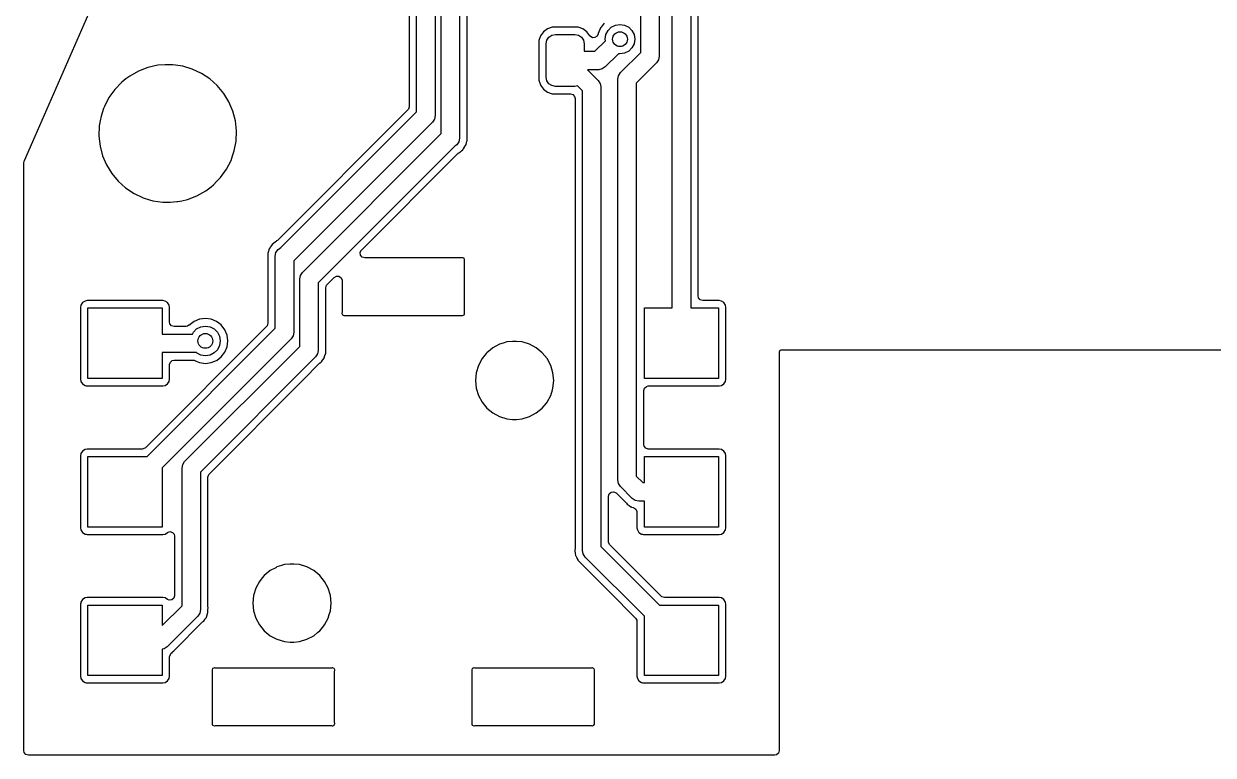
# Model space of a CAD drawing. Extents: x -3.95 to 1.03, y -1.83 to 1.03.
# Drawn here: x -3.953 to -2.69, y -1.629 to -0.854 of the extents above; entities that cross this region are included whole.
import ezdxf

# ---------------------------------------------------------------- set-up
doc = ezdxf.new("R2010")
doc.units = 0
doc.header["$MEASUREMENT"] = 0
doc.layers.add('BLACK', color=7, linetype='CONTINUOUS')

msp = doc.modelspace()

# ---------------------------------------------------------------- linework, layer by layer
at = {"layer": 'BLACK', "linetype": 'CONTINUOUS'}
for p, q in [((-3.9406, -0.9727), (-3.7516, -0.5406)), ((-3.5437, -0.6563), (-3.5437, -0.9416)), ((-3.5358, -0.9469), (-3.5358, -0.6533)), ((-3.5161, -0.6574), (-3.5161, -0.951)), ((-3.5098, -0.9702), (-3.5098, -0.6641)), ((-3.4902, -0.6682), (-3.4902, -0.975)), ((-3.4823, -0.9124), (-3.4823, -0.6734)), ((-3.2646, -1.1551), (-3.2646, -0.8043)), ((-3.2449, -0.8002), (-3.2449, -1.1551)), ((-3.237, -0.9727), (-3.237, -0.8014)), ((-3.298, -0.884), (-3.298, -0.816)), ((-3.2783, -0.8119), (-3.2783, -0.8881)), ((-3.3918, -0.8572), (-3.3969, -0.8589)), ((-3.3907, -0.8571), (-3.3918, -0.8572)), ((-3.3906, -0.8571), (-3.3907, -0.8571)), ((-3.3907, -0.8571), (-3.3907, -0.8571)), ((-3.3657, -0.8571), (-3.3906, -0.8571)), ((-3.3656, -0.8571), (-3.3657, -0.8571)), ((-3.3645, -0.8572), (-3.3656, -0.8571)), ((-3.3656, -0.8571), (-3.3656, -0.8571)), ((-3.3594, -0.8589), (-3.3645, -0.8572)), ((-3.3407, -0.8581), (-3.343, -0.8638)), ((-3.34, -0.8572), (-3.3407, -0.8581)), ((-3.3369, -0.8531), (-3.34, -0.8572)), ((-3.3327, -0.8607), (-3.3293, -0.8573)), ((-3.3293, -0.8573), (-3.3249, -0.855)), ((-3.3249, -0.855), (-3.32, -0.8543)), ((-3.32, -0.8543), (-3.3151, -0.855)), ((-3.3151, -0.855), (-3.3107, -0.8573)), ((-3.3107, -0.8573), (-3.3073, -0.8607)), ((-3.4043, -0.8664), (-3.4061, -0.8715)), ((-3.4012, -0.8621), (-3.4043, -0.8664)), ((-3.4043, -0.8664), (-3.4043, -0.8664)), ((-3.3969, -0.8589), (-3.4012, -0.8621)), ((-3.3976, -0.871), (-3.3954, -0.8678)), ((-3.3954, -0.8678), (-3.3923, -0.8657)), ((-3.3923, -0.8657), (-3.3885, -0.865)), ((-3.3885, -0.865), (-3.3678, -0.865)), ((-3.3678, -0.865), (-3.3641, -0.8657)), ((-3.3641, -0.8657), (-3.3609, -0.8678)), ((-3.3609, -0.8678), (-3.3587, -0.871)), ((-3.3551, -0.8621), (-3.3594, -0.8589)), ((-3.3519, -0.8666), (-3.3551, -0.8621)), ((-3.3516, -0.8669), (-3.3519, -0.8666)), ((-3.3493, -0.8684), (-3.3516, -0.8669)), ((-3.3465, -0.8683), (-3.3493, -0.8684)), ((-3.3442, -0.8668), (-3.3465, -0.8683)), ((-3.3431, -0.8643), (-3.3442, -0.8668)), ((-3.343, -0.8638), (-3.3431, -0.8643)), ((-3.3357, -0.87), (-3.335, -0.8651)), ((-3.3355, -0.8716), (-3.3357, -0.87)), ((-3.335, -0.8651), (-3.3327, -0.8607)), ((-3.3073, -0.8607), (-3.305, -0.8651)), ((-3.305, -0.8651), (-3.3043, -0.87)), ((-3.3043, -0.87), (-3.305, -0.8749)), ((-3.4061, -0.8715), (-3.4062, -0.8727)), ((-3.4062, -0.8727), (-3.4062, -0.9124)), ((-3.3983, -0.8748), (-3.3976, -0.871)), ((-3.3983, -0.9102), (-3.3983, -0.8748)), ((-3.3587, -0.871), (-3.358, -0.8748)), ((-3.358, -0.8748), (-3.358, -0.8827)), ((-3.358, -0.8827), (-3.3466, -0.8827)), ((-3.3466, -0.8827), (-3.3355, -0.8716)), ((-3.3107, -0.8827), (-3.3151, -0.885)), ((-3.3073, -0.8793), (-3.3107, -0.8827)), ((-3.305, -0.8749), (-3.3073, -0.8793)), ((-3.3216, -0.8855), (-3.3356, -0.8995)), ((-3.32, -0.8857), (-3.3216, -0.8855)), ((-3.3151, -0.885), (-3.32, -0.8857)), ((-3.3195, -0.9055), (-3.298, -0.884)), ((-3.2811, -0.8951), (-3.3027, -0.9166)), ((-3.279, -0.8919), (-3.2811, -0.8951)), ((-3.2811, -0.8951), (-3.2811, -0.8951)), ((-3.2783, -0.8881), (-3.279, -0.8919)), ((-3.831, -0.9039), (-3.8403, -0.9091)), ((-3.8211, -0.9), (-3.831, -0.9039)), ((-3.8106, -0.8977), (-3.8211, -0.9)), ((-3.8211, -0.9), (-3.8211, -0.9)), ((-3.8211, -0.9), (-3.8211, -0.9)), ((-3.8028, -0.8972), (-3.8106, -0.8977)), ((-3.8027, -0.8971), (-3.8028, -0.8972)), ((-3.8028, -0.8972), (-3.8028, -0.8972)), ((-3.7947, -0.8971), (-3.8027, -0.8971)), ((-3.7863, -0.8984), (-3.7947, -0.8971)), ((-3.7841, -0.8987), (-3.7863, -0.8984)), ((-3.7739, -0.9018), (-3.7841, -0.8987)), ((-3.7643, -0.9063), (-3.7739, -0.9018)), ((-3.7553, -0.9122), (-3.7643, -0.9063)), ((-3.3425, -0.9024), (-3.3544, -0.9024)), ((-3.3544, -0.9024), (-3.343, -0.9137)), ((-3.3388, -0.9016), (-3.3425, -0.9024)), ((-3.3356, -0.8995), (-3.3388, -0.9016)), ((-3.3223, -0.9125), (-3.3216, -0.9087)), ((-3.3216, -0.9087), (-3.3195, -0.9055)), ((-3.3195, -0.9055), (-3.3195, -0.9055)), ((-3.8487, -0.9156), (-3.8561, -0.9233)), ((-3.8443, -0.9122), (-3.8487, -0.9156)), ((-3.8487, -0.9156), (-3.8487, -0.9156)), ((-3.8487, -0.9156), (-3.8487, -0.9156)), ((-3.8403, -0.9091), (-3.8443, -0.9122)), ((-3.7474, -0.9193), (-3.7553, -0.9122)), ((-3.7406, -0.9275), (-3.7474, -0.9193)), ((-3.4823, -0.9742), (-3.4823, -0.9124)), ((-3.4062, -0.9124), (-3.4061, -0.9136)), ((-3.4061, -0.9136), (-3.4044, -0.9184)), ((-3.4044, -0.9184), (-3.4043, -0.9186)), ((-3.4043, -0.9186), (-3.4012, -0.9229)), ((-3.3976, -0.914), (-3.3983, -0.9102)), ((-3.3954, -0.9172), (-3.3976, -0.914)), ((-3.3923, -0.9193), (-3.3954, -0.9172)), ((-3.3885, -0.9201), (-3.3923, -0.9193)), ((-3.3678, -0.9201), (-3.3885, -0.9201)), ((-3.3651, -0.9195), (-3.3678, -0.9201)), ((-3.3598, -0.9247), (-3.3651, -0.9195)), ((-3.343, -0.9137), (-3.343, -0.9137)), ((-3.343, -0.9137), (-3.3412, -0.9165)), ((-3.3412, -0.9165), (-3.3409, -0.9169)), ((-3.3409, -0.9169), (-3.3402, -0.9207)), ((-3.3402, -0.9207), (-3.3402, -0.9207)), ((-3.3402, -0.9207), (-3.3402, -1.4081)), ((-3.3223, -1.3375), (-3.3223, -0.9125)), ((-3.3027, -0.9166), (-3.3027, -1.3334)), ((-3.8624, -0.9319), (-3.8672, -0.9414)), ((-3.8561, -0.9233), (-3.8624, -0.9319)), ((-3.735, -0.9366), (-3.7406, -0.9275)), ((-3.4012, -0.9229), (-3.3969, -0.9261)), ((-3.3969, -0.9261), (-3.3969, -0.9261)), ((-3.3969, -0.9261), (-3.3969, -0.9261)), ((-3.3969, -0.9261), (-3.3918, -0.9279)), ((-3.3918, -0.9279), (-3.3906, -0.928)), ((-3.3906, -0.928), (-3.3726, -0.928)), ((-3.3726, -0.928), (-3.37, -0.9287)), ((-3.37, -0.9287), (-3.3682, -0.9308)), ((-3.3682, -0.9308), (-3.3677, -0.9329)), ((-3.3677, -0.9329), (-3.3677, -1.4109)), ((-3.3598, -1.4122), (-3.3598, -0.9247)), ((-3.868, -0.9436), (-3.8707, -0.9515)), ((-3.8672, -0.9414), (-3.868, -0.9436)), ((-3.7309, -0.9464), (-3.735, -0.9366)), ((-3.7282, -0.9567), (-3.7309, -0.9464)), ((-3.5452, -0.9451), (-3.6836, -1.0835)), ((-3.5445, -0.9443), (-3.5452, -0.9451)), ((-3.5437, -0.9416), (-3.5445, -0.9443)), ((-3.8716, -0.9567), (-3.8726, -0.962)), ((-3.8707, -0.9515), (-3.8716, -0.9567)), ((-3.727, -0.9673), (-3.7282, -0.9567)), ((-3.68, -1.0911), (-3.5358, -0.9469)), ((-3.519, -0.9579), (-3.6661, -1.1051)), ((-3.5169, -0.9548), (-3.519, -0.9579)), ((-3.519, -0.9579), (-3.519, -0.9579)), ((-3.5161, -0.951), (-3.5169, -0.9548)), ((-3.8726, -0.962), (-3.873, -0.9727)), ((-3.7274, -0.978), (-3.727, -0.9673)), ((-3.657, -1.1173), (-3.5098, -0.9702)), ((-3.9519, -0.9986), (-3.9406, -0.9727)), ((-3.873, -0.9727), (-3.8718, -0.9833)), ((-3.8718, -0.9833), (-3.8691, -0.9936)), ((-3.7293, -0.9885), (-3.7274, -0.978)), ((-3.4953, -0.9835), (-3.6402, -1.1283)), ((-3.493, -0.982), (-3.4953, -0.9835)), ((-3.4909, -0.9788), (-3.493, -0.982)), ((-3.4902, -0.975), (-3.4909, -0.9788)), ((-3.486, -0.9862), (-3.4851, -0.9846)), ((-3.4851, -0.9846), (-3.4849, -0.9843)), ((-3.4849, -0.9843), (-3.4838, -0.9828)), ((-3.4838, -0.9827), (-3.4834, -0.9817)), ((-3.4838, -0.9828), (-3.4838, -0.9827)), ((-3.4834, -0.9817), (-3.4833, -0.9816)), ((-3.4833, -0.9816), (-3.4829, -0.9798)), ((-3.4829, -0.9798), (-3.4828, -0.9794)), ((-3.4828, -0.9794), (-3.4823, -0.9777)), ((-3.4823, -0.9745), (-3.4823, -0.9742)), ((-3.4821, -0.9763), (-3.4823, -0.9745)), ((-3.4823, -0.9775), (-3.4821, -0.9765)), ((-3.4823, -0.9777), (-3.4823, -0.9775)), ((-3.4821, -0.9765), (-3.4821, -0.9763)), ((-3.237, -1.1423), (-3.237, -0.9727)), ((-3.8691, -0.9936), (-3.865, -1.0034)), ((-3.7328, -0.9986), (-3.7311, -0.9936)), ((-3.7311, -0.9936), (-3.7293, -0.9885)), ((-3.5943, -1.0936), (-3.492, -0.9914)), ((-3.492, -0.9914), (-3.4916, -0.9911)), ((-3.4916, -0.991), (-3.4909, -0.9905)), ((-3.4916, -0.9911), (-3.4916, -0.991)), ((-3.4909, -0.9905), (-3.49, -0.9899)), ((-3.49, -0.9899), (-3.4899, -0.9898)), ((-3.4899, -0.9898), (-3.4897, -0.9897)), ((-3.4897, -0.9897), (-3.4886, -0.9886)), ((-3.4886, -0.9886), (-3.4883, -0.9883)), ((-3.4883, -0.9883), (-3.4869, -0.9872)), ((-3.4869, -0.9872), (-3.4868, -0.9871)), ((-3.4868, -0.9871), (-3.4861, -0.9863)), ((-3.4861, -0.9863), (-3.486, -0.9862)), ((-3.9527, -1.0014), (-3.9523, -0.9995)), ((-3.9527, -1.2307), (-3.9527, -1.0014)), ((-3.9523, -0.9995), (-3.9519, -0.9986)), ((-3.865, -1.0034), (-3.8594, -1.0125)), ((-3.7439, -1.0167), (-3.7376, -1.008)), ((-3.7376, -1.008), (-3.7328, -0.9986)), ((-3.8594, -1.0125), (-3.8526, -1.0207)), ((-3.8526, -1.0207), (-3.8447, -1.0278)), ((-3.7513, -1.0244), (-3.7477, -1.0207)), ((-3.7477, -1.0207), (-3.7439, -1.0167)), ((-3.8447, -1.0278), (-3.8357, -1.0337)), ((-3.8357, -1.0337), (-3.8267, -1.0379)), ((-3.769, -1.0361), (-3.7597, -1.0309)), ((-3.7597, -1.0309), (-3.7539, -1.0265)), ((-3.7539, -1.0265), (-3.7513, -1.0244)), ((-3.8267, -1.0379), (-3.8261, -1.0382)), ((-3.8261, -1.0382), (-3.8192, -1.0403)), ((-3.8192, -1.0403), (-3.8159, -1.0413)), ((-3.8159, -1.0413), (-3.8053, -1.0429)), ((-3.8053, -1.0429), (-3.8053, -1.0429)), ((-3.8053, -1.0429), (-3.7974, -1.0429)), ((-3.7974, -1.0429), (-3.7973, -1.0429)), ((-3.7973, -1.0429), (-3.7902, -1.0423)), ((-3.7902, -1.0423), (-3.7894, -1.0423)), ((-3.7894, -1.0423), (-3.785, -1.0413)), ((-3.785, -1.0413), (-3.779, -1.0399)), ((-3.779, -1.0399), (-3.769, -1.0361)), ((-3.6861, -1.0852), (-3.6874, -1.0864)), ((-3.686, -1.0851), (-3.6861, -1.0852)), ((-3.685, -1.0845), (-3.686, -1.0851)), ((-3.6844, -1.084), (-3.685, -1.0845)), ((-3.685, -1.0845), (-3.685, -1.0845)), ((-3.685, -1.0845), (-3.685, -1.0845)), ((-3.6836, -1.0835), (-3.6844, -1.084)), ((-3.6937, -1.0975), (-3.6938, -1.0985)), ((-3.6932, -1.0956), (-3.6937, -1.0973)), ((-3.6937, -1.0973), (-3.6937, -1.0975)), ((-3.6931, -1.0952), (-3.6932, -1.0956)), ((-3.6927, -1.0935), (-3.6931, -1.0952)), ((-3.6926, -1.0933), (-3.6927, -1.0935)), ((-3.6922, -1.0923), (-3.6926, -1.0933)), ((-3.6921, -1.0922), (-3.6922, -1.0923)), ((-3.6911, -1.0907), (-3.6921, -1.0922)), ((-3.6909, -1.0904), (-3.6911, -1.0907)), ((-3.69, -1.0888), (-3.6909, -1.0904)), ((-3.6899, -1.0887), (-3.69, -1.0888)), ((-3.6892, -1.0879), (-3.6899, -1.0887)), ((-3.6891, -1.0878), (-3.6892, -1.0879)), ((-3.6877, -1.0867), (-3.6891, -1.0878)), ((-3.6874, -1.0864), (-3.6877, -1.0867)), ((-3.6858, -1.1), (-3.6851, -1.0962)), ((-3.6851, -1.0962), (-3.6829, -1.093)), ((-3.6829, -1.093), (-3.68, -1.0911)), ((-3.5957, -1.0964), (-3.5945, -1.0939)), ((-3.5953, -1.0991), (-3.5957, -1.0964)), ((-3.5945, -1.0939), (-3.5943, -1.0936)), ((-3.6938, -1.0985), (-3.6939, -1.0987)), ((-3.6939, -1.0987), (-3.6937, -1.1005)), ((-3.6937, -1.1005), (-3.6937, -1.1009)), ((-3.6937, -1.1009), (-3.6937, -1.1713)), ((-3.6858, -1.1766), (-3.6858, -1.1)), ((-3.6661, -1.1051), (-3.6661, -1.1807)), ((-3.5935, -1.1012), (-3.5953, -1.0991)), ((-3.5908, -1.1019), (-3.5935, -1.1012)), ((-3.4884, -1.1019), (-3.5908, -1.1019)), ((-3.4876, -1.1018), (-3.4884, -1.1019)), ((-3.487, -1.1018), (-3.4876, -1.1018)), ((-3.4866, -1.1019), (-3.487, -1.1018)), ((-3.487, -1.1018), (-3.487, -1.1018)), ((-3.4855, -1.1024), (-3.4866, -1.1019)), ((-3.4866, -1.1019), (-3.4866, -1.1019)), ((-3.4849, -1.1039), (-3.4855, -1.1024)), ((-3.485, -1.1053), (-3.4849, -1.1045)), ((-3.485, -1.1597), (-3.485, -1.1053)), ((-3.4849, -1.1045), (-3.4849, -1.1039)), ((-3.6598, -1.1242), (-3.6591, -1.1205)), ((-3.6591, -1.1205), (-3.657, -1.1173)), ((-3.6308, -1.1302), (-3.6233, -1.1226)), ((-3.6233, -1.1226), (-3.6209, -1.1213)), ((-3.6209, -1.1213), (-3.6182, -1.1215)), ((-3.6182, -1.1215), (-3.616, -1.1232)), ((-3.616, -1.1232), (-3.615, -1.1257)), ((-3.6598, -1.1959), (-3.6598, -1.1242)), ((-3.6402, -1.1283), (-3.6402, -1.2)), ((-3.6323, -1.1336), (-3.6315, -1.131)), ((-3.6323, -1.197), (-3.6323, -1.1336)), ((-3.6315, -1.131), (-3.6308, -1.1302)), ((-3.615, -1.1257), (-3.615, -1.1261)), ((-3.615, -1.1261), (-3.615, -1.1597)), ((-3.8877, -1.1477), (-3.8903, -1.1494)), ((-3.8854, -1.1472), (-3.8877, -1.1477)), ((-3.8051, -1.1472), (-3.8854, -1.1472)), ((-3.8854, -1.1472), (-3.8854, -1.1472)), ((-3.8028, -1.1477), (-3.8051, -1.1472)), ((-3.8051, -1.1472), (-3.8051, -1.1472)), ((-3.8002, -1.1494), (-3.8028, -1.1477)), ((-3.2365, -1.1444), (-3.237, -1.1423)), ((-3.2348, -1.1464), (-3.2365, -1.1444)), ((-3.2321, -1.1472), (-3.2348, -1.1464)), ((-3.2146, -1.1472), (-3.2321, -1.1472)), ((-3.2123, -1.1477), (-3.2146, -1.1472)), ((-3.2146, -1.1472), (-3.2146, -1.1472)), ((-3.2097, -1.1494), (-3.2123, -1.1477)), ((-3.8921, -1.152), (-3.8925, -1.1543)), ((-3.8925, -1.1543), (-3.8925, -1.2307)), ((-3.8903, -1.1494), (-3.8921, -1.152)), ((-3.8921, -1.152), (-3.8921, -1.152)), ((-3.8847, -1.2299), (-3.8847, -1.1551)), ((-3.8847, -1.1551), (-3.8059, -1.1551)), ((-3.8059, -1.1551), (-3.8059, -1.1827)), ((-3.7985, -1.152), (-3.8002, -1.1494)), ((-3.798, -1.1543), (-3.7985, -1.152)), ((-3.798, -1.1699), (-3.798, -1.1543)), ((-3.615, -1.1597), (-3.6151, -1.1605)), ((-3.6151, -1.1605), (-3.6151, -1.161)), ((-3.6151, -1.161), (-3.6151, -1.161)), ((-3.6151, -1.161), (-3.615, -1.1614)), ((-3.4849, -1.1605), (-3.485, -1.1597)), ((-3.485, -1.1614), (-3.4849, -1.161)), ((-3.4849, -1.161), (-3.4849, -1.1605)), ((-3.2941, -1.2299), (-3.2941, -1.1551)), ((-3.2941, -1.1551), (-3.2646, -1.1551)), ((-3.2449, -1.1551), (-3.2153, -1.1551)), ((-3.2153, -1.1551), (-3.2153, -1.2299)), ((-3.2079, -1.152), (-3.2097, -1.1494)), ((-3.2075, -1.1543), (-3.2079, -1.152)), ((-3.2075, -1.2307), (-3.2075, -1.1543)), ((-3.7976, -1.1719), (-3.798, -1.1699)), ((-3.7958, -1.174), (-3.7976, -1.1719)), ((-3.7774, -1.1734), (-3.7789, -1.1745)), ((-3.7719, -1.1693), (-3.7774, -1.1735)), ((-3.7774, -1.1735), (-3.7774, -1.1734)), ((-3.7662, -1.167), (-3.7719, -1.1693)), ((-3.76, -1.1662), (-3.7662, -1.167)), ((-3.7538, -1.167), (-3.76, -1.1662)), ((-3.7481, -1.1693), (-3.7538, -1.167)), ((-3.7431, -1.1731), (-3.7481, -1.1693)), ((-3.7393, -1.1781), (-3.7431, -1.1731)), ((-3.6945, -1.174), (-3.6951, -1.1748)), ((-3.6937, -1.1713), (-3.6945, -1.174)), ((-3.615, -1.1614), (-3.6145, -1.1625)), ((-3.6145, -1.1625), (-3.613, -1.1632)), ((-3.613, -1.1632), (-3.6124, -1.1632)), ((-3.6124, -1.1632), (-3.6116, -1.163)), ((-3.6116, -1.163), (-3.4884, -1.163)), ((-3.4884, -1.163), (-3.4876, -1.1632)), ((-3.4876, -1.1632), (-3.487, -1.1632)), ((-3.487, -1.1632), (-3.4855, -1.1625)), ((-3.4855, -1.1625), (-3.485, -1.1614)), ((-3.4855, -1.1625), (-3.4855, -1.1625)), ((-3.6951, -1.1748), (-3.8236, -1.3033)), ((-3.8218, -1.3126), (-3.6858, -1.1766)), ((-3.8059, -1.1827), (-3.7737, -1.1827)), ((-3.7931, -1.1748), (-3.7958, -1.174)), ((-3.7805, -1.1748), (-3.7931, -1.1748)), ((-3.7789, -1.1745), (-3.7805, -1.1748)), ((-3.7737, -1.1827), (-3.7727, -1.1807)), ((-3.7727, -1.1807), (-3.7693, -1.1773)), ((-3.7693, -1.1773), (-3.7649, -1.175)), ((-3.7649, -1.175), (-3.76, -1.1743)), ((-3.76, -1.1743), (-3.7551, -1.175)), ((-3.7551, -1.175), (-3.7507, -1.1773)), ((-3.7507, -1.1773), (-3.7473, -1.1807)), ((-3.7473, -1.1807), (-3.745, -1.1851)), ((-3.745, -1.1851), (-3.7443, -1.19)), ((-3.737, -1.1838), (-3.7393, -1.1781)), ((-3.7361, -1.19), (-3.737, -1.1838)), ((-3.6669, -1.1845), (-3.669, -1.1877)), ((-3.6661, -1.1807), (-3.6669, -1.1845)), ((-3.669, -1.1877), (-3.8059, -1.3245)), ((-3.782, -1.318), (-3.6598, -1.1959)), ((-3.745, -1.1949), (-3.7473, -1.1993)), ((-3.7443, -1.19), (-3.745, -1.1949)), ((-3.7393, -1.2019), (-3.737, -1.1962)), ((-3.737, -1.1962), (-3.7361, -1.19)), ((-3.669, -1.1877), (-3.669, -1.1877)), ((-3.6322, -1.1978), (-3.6323, -1.197)), ((-3.6323, -1.2002), (-3.6322, -1.1978)), ((-3.455, -1.1973), (-3.4574, -1.1993)), ((-3.4478, -1.1935), (-3.455, -1.1973)), ((-3.4439, -1.1923), (-3.4478, -1.1935)), ((-3.44, -1.1911), (-3.4439, -1.1923)), ((-3.434, -1.1905), (-3.44, -1.1911)), ((-3.4339, -1.1905), (-3.434, -1.1905)), ((-3.434, -1.1905), (-3.434, -1.1905)), ((-3.4299, -1.1905), (-3.4339, -1.1905)), ((-3.4297, -1.1905), (-3.4299, -1.1905)), ((-3.4238, -1.1911), (-3.4297, -1.1905)), ((-3.4297, -1.1905), (-3.4297, -1.1905)), ((-3.416, -1.1935), (-3.4238, -1.1911)), ((-3.4088, -1.1973), (-3.416, -1.1935)), ((-3.4025, -1.2025), (-3.4088, -1.1973)), ((-3.7696, -1.2024), (-3.8059, -1.2024)), ((-3.8059, -1.2024), (-3.8059, -1.2299)), ((-3.7972, -1.2125), (-3.7952, -1.2107)), ((-3.7952, -1.2107), (-3.7931, -1.2103)), ((-3.7931, -1.2103), (-3.7738, -1.2103)), ((-3.7738, -1.2103), (-3.772, -1.2106)), ((-3.772, -1.2106), (-3.7697, -1.2116)), ((-3.7697, -1.2116), (-3.7662, -1.213)), ((-3.7693, -1.2027), (-3.7696, -1.2024)), ((-3.7649, -1.205), (-3.7693, -1.2027)), ((-3.643, -1.207), (-3.7652, -1.3291)), ((-3.76, -1.2058), (-3.7649, -1.205)), ((-3.7551, -1.205), (-3.76, -1.2058)), ((-3.7507, -1.2027), (-3.7551, -1.205)), ((-3.7538, -1.213), (-3.7481, -1.2107)), ((-3.7473, -1.1993), (-3.7507, -1.2027)), ((-3.7481, -1.2107), (-3.7476, -1.2103)), ((-3.7476, -1.2103), (-3.7431, -1.2069)), ((-3.7431, -1.2069), (-3.7393, -1.2019)), ((-3.6409, -1.2038), (-3.643, -1.207)), ((-3.6402, -1.2), (-3.6409, -1.2038)), ((-3.6402, -1.2), (-3.6402, -1.2)), ((-3.6368, -1.2122), (-3.6356, -1.2103)), ((-3.6356, -1.2103), (-3.6355, -1.2102)), ((-3.6355, -1.2102), (-3.634, -1.2082)), ((-3.634, -1.2082), (-3.6339, -1.208)), ((-3.6339, -1.208), (-3.6332, -1.2056)), ((-3.6332, -1.2056), (-3.6331, -1.2055)), ((-3.6331, -1.2055), (-3.6323, -1.2031)), ((-3.6323, -1.2004), (-3.6323, -1.2002)), ((-3.6323, -1.2029), (-3.6323, -1.2004)), ((-3.6323, -1.2031), (-3.6323, -1.2029)), ((-3.4664, -1.2088), (-3.4703, -1.216)), ((-3.4619, -1.2032), (-3.4664, -1.2088)), ((-3.4613, -1.2025), (-3.4619, -1.2032)), ((-3.4574, -1.1993), (-3.4613, -1.2025)), ((-3.3973, -1.2088), (-3.4025, -1.2025)), ((-3.3935, -1.216), (-3.3973, -1.2088)), ((-3.1504, -1.2003), (-3.151, -1.2019)), ((-3.151, -1.2019), (-3.151, -1.2024)), ((-3.151, -1.2024), (-3.1509, -1.2032)), ((-3.1509, -1.2032), (-3.1509, -1.6245)), ((-3.1493, -1.1999), (-3.1504, -1.2003)), ((-3.1504, -1.2003), (-3.1504, -1.2003)), ((-3.1489, -1.1997), (-3.1493, -1.1999)), ((-3.1483, -1.1997), (-3.1489, -1.1997)), ((-3.1475, -1.1999), (-3.1483, -1.1997)), ((-1.9632, -1.1999), (-3.1475, -1.1999)), ((-3.798, -1.2151), (-3.7972, -1.2125)), ((-3.798, -1.2307), (-3.798, -1.2151)), ((-3.7662, -1.213), (-3.76, -1.2139)), ((-3.76, -1.2139), (-3.7538, -1.213)), ((-3.6568, -1.2319), (-3.6384, -1.2134)), ((-3.6384, -1.2134), (-3.638, -1.2131)), ((-3.638, -1.2131), (-3.6372, -1.2125)), ((-3.6372, -1.2125), (-3.6368, -1.2122)), ((-3.4726, -1.2238), (-3.4735, -1.2319)), ((-3.4703, -1.216), (-3.4726, -1.2238)), ((-3.3911, -1.2238), (-3.3935, -1.216)), ((-3.3903, -1.2319), (-3.3911, -1.2238)), ((-3.9527, -1.5457), (-3.9527, -1.2307)), ((-3.8925, -1.2307), (-3.8921, -1.233)), ((-3.8921, -1.233), (-3.8903, -1.2356)), ((-3.8903, -1.2356), (-3.8877, -1.2374)), ((-3.8059, -1.2299), (-3.8847, -1.2299)), ((-3.8028, -1.2374), (-3.8002, -1.2356)), ((-3.8002, -1.2356), (-3.7985, -1.233)), ((-3.7985, -1.233), (-3.798, -1.2307)), ((-3.7558, -1.3309), (-3.6568, -1.2319)), ((-3.4735, -1.2319), (-3.4726, -1.24)), ((-3.3911, -1.24), (-3.3903, -1.2319)), ((-3.2153, -1.2299), (-3.2941, -1.2299)), ((-3.2123, -1.2374), (-3.2097, -1.2356)), ((-3.2097, -1.2356), (-3.2079, -1.233)), ((-3.2079, -1.233), (-3.2075, -1.2307)), ((-3.8877, -1.2374), (-3.8866, -1.2376)), ((-3.8866, -1.2376), (-3.8854, -1.2378)), ((-3.8854, -1.2378), (-3.8854, -1.2378)), ((-3.8854, -1.2378), (-3.8051, -1.2378)), ((-3.8051, -1.2378), (-3.8028, -1.2374)), ((-3.4726, -1.24), (-3.4703, -1.2478)), ((-3.4703, -1.2478), (-3.4664, -1.255)), ((-3.3973, -1.255), (-3.3935, -1.2478)), ((-3.3935, -1.2478), (-3.3917, -1.2419)), ((-3.3917, -1.2419), (-3.3911, -1.24)), ((-3.2948, -1.2427), (-3.294, -1.2401)), ((-3.2948, -1.2998), (-3.2948, -1.2427)), ((-3.294, -1.2401), (-3.2919, -1.2383)), ((-3.2919, -1.2383), (-3.2899, -1.2378)), ((-3.2899, -1.2378), (-3.2146, -1.2378)), ((-3.2146, -1.2378), (-3.2123, -1.2374)), ((-3.4664, -1.255), (-3.4613, -1.2613)), ((-3.4613, -1.2613), (-3.455, -1.2664)), ((-3.4057, -1.2639), (-3.4025, -1.2613)), ((-3.4025, -1.2613), (-3.3981, -1.2559)), ((-3.3981, -1.2559), (-3.3973, -1.255)), ((-3.455, -1.2664), (-3.4478, -1.2703)), ((-3.4478, -1.2703), (-3.44, -1.2727)), ((-3.44, -1.2727), (-3.4339, -1.2732)), ((-3.4339, -1.2732), (-3.4338, -1.2732)), ((-3.4338, -1.2732), (-3.43, -1.2732)), ((-3.43, -1.2732), (-3.4299, -1.2732)), ((-3.4299, -1.2732), (-3.4238, -1.2727)), ((-3.4238, -1.2727), (-3.416, -1.2703)), ((-3.416, -1.2703), (-3.4088, -1.2664)), ((-3.4088, -1.2664), (-3.4057, -1.2639)), ((-3.2943, -1.3018), (-3.2948, -1.2998)), ((-3.8921, -1.3095), (-3.8925, -1.3118)), ((-3.8925, -1.3118), (-3.8925, -1.3882)), ((-3.8903, -1.3069), (-3.8921, -1.3095)), ((-3.8921, -1.3095), (-3.8921, -1.3095)), ((-3.8877, -1.3052), (-3.8903, -1.3069)), ((-3.8854, -1.3047), (-3.8877, -1.3052)), ((-3.8271, -1.3047), (-3.8854, -1.3047)), ((-3.8847, -1.3874), (-3.8847, -1.3126)), ((-3.8847, -1.3126), (-3.8218, -1.3126)), ((-3.826, -1.3046), (-3.8271, -1.3047)), ((-3.8236, -1.3033), (-3.826, -1.3046)), ((-3.2925, -1.3039), (-3.2943, -1.3018)), ((-3.2941, -1.3402), (-3.2941, -1.3126)), ((-3.2941, -1.3126), (-3.2153, -1.3126)), ((-3.2899, -1.3047), (-3.2925, -1.3039)), ((-3.2146, -1.3047), (-3.2899, -1.3047)), ((-3.2153, -1.3126), (-3.2153, -1.3874)), ((-3.2123, -1.3052), (-3.2146, -1.3047)), ((-3.2146, -1.3047), (-3.2146, -1.3047)), ((-3.2097, -1.3069), (-3.2123, -1.3052)), ((-3.2079, -1.3095), (-3.2097, -1.3069)), ((-3.2075, -1.3118), (-3.2079, -1.3095)), ((-3.2075, -1.3882), (-3.2075, -1.3118)), ((-3.8059, -1.3245), (-3.8059, -1.3874)), ((-3.7848, -1.325), (-3.7841, -1.3212)), ((-3.7848, -1.4709), (-3.7848, -1.325)), ((-3.7841, -1.3212), (-3.782, -1.318)), ((-3.7652, -1.3291), (-3.7652, -1.475)), ((-3.7573, -1.3344), (-3.7565, -1.3317)), ((-3.7573, -1.4681), (-3.7573, -1.3344)), ((-3.7565, -1.3317), (-3.7558, -1.3309)), ((-3.3216, -1.3413), (-3.3223, -1.3375)), ((-3.3223, -1.3375), (-3.3223, -1.3375)), ((-3.3027, -1.3334), (-3.2959, -1.3402)), ((-3.3315, -1.3521), (-3.3294, -1.3503)), ((-3.3294, -1.3503), (-3.3267, -1.3499)), ((-3.3267, -1.3499), (-3.3242, -1.351)), ((-3.3195, -1.3445), (-3.3216, -1.3413)), ((-3.307, -1.357), (-3.3195, -1.3445)), ((-3.2959, -1.3402), (-3.2941, -1.3402)), ((-3.3323, -1.3547), (-3.3315, -1.3521)), ((-3.3323, -1.4028), (-3.3323, -1.3547)), ((-3.3242, -1.351), (-3.3238, -1.3514)), ((-3.3238, -1.3514), (-3.3237, -1.3515)), ((-3.3237, -1.3515), (-3.3237, -1.3515)), ((-3.3237, -1.3515), (-3.3235, -1.3517)), ((-3.3235, -1.3517), (-3.3229, -1.3521)), ((-3.3229, -1.3521), (-3.3134, -1.3616)), ((-3.3134, -1.3616), (-3.3131, -1.362)), ((-3.3131, -1.362), (-3.3122, -1.3632)), ((-3.3122, -1.3632), (-3.3103, -1.3644)), ((-3.3038, -1.3591), (-3.307, -1.357)), ((-3.3, -1.3598), (-3.3038, -1.3591)), ((-3.2941, -1.3598), (-3.3, -1.3598)), ((-3.3, -1.3598), (-3.3, -1.3598)), ((-3.2941, -1.3874), (-3.2941, -1.3598)), ((-3.3103, -1.3644), (-3.3102, -1.3645)), ((-3.3102, -1.3645), (-3.3084, -1.3659)), ((-3.3084, -1.3659), (-3.3084, -1.3659)), ((-3.3084, -1.3659), (-3.3082, -1.366)), ((-3.3082, -1.366), (-3.308, -1.3661)), ((-3.308, -1.3661), (-3.3078, -1.3662)), ((-3.3078, -1.3662), (-3.3078, -1.3662)), ((-3.3078, -1.3662), (-3.3056, -1.3668)), ((-3.3056, -1.3668), (-3.3055, -1.3669)), ((-3.3055, -1.3669), (-3.3053, -1.367)), ((-3.3053, -1.367), (-3.303, -1.3685)), ((-3.303, -1.3685), (-3.302, -1.3711)), ((-3.302, -1.3711), (-3.302, -1.3716)), ((-3.302, -1.3716), (-3.302, -1.3882)), ((-3.8925, -1.3882), (-3.8921, -1.3905)), ((-3.8059, -1.3874), (-3.8847, -1.3874)), ((-3.302, -1.3882), (-3.3015, -1.3905)), ((-3.2153, -1.3874), (-3.2941, -1.3874)), ((-3.2079, -1.3905), (-3.2075, -1.3882)), ((-3.8921, -1.3905), (-3.8903, -1.3931)), ((-3.8903, -1.3931), (-3.8877, -1.3948)), ((-3.8877, -1.3948), (-3.8866, -1.3951)), ((-3.8866, -1.3951), (-3.8854, -1.3953)), ((-3.8854, -1.3953), (-3.8854, -1.3953)), ((-3.8854, -1.3953), (-3.8051, -1.3953)), ((-3.8051, -1.3953), (-3.8028, -1.3948)), ((-3.8028, -1.3948), (-3.8003, -1.3932)), ((-3.8003, -1.3932), (-3.7977, -1.3923)), ((-3.7977, -1.3923), (-3.795, -1.3931)), ((-3.795, -1.3931), (-3.7932, -1.3951)), ((-3.7932, -1.3951), (-3.7927, -1.3972)), ((-3.7927, -1.3972), (-3.7927, -1.4603)), ((-3.3015, -1.3905), (-3.2998, -1.3931)), ((-3.2998, -1.3931), (-3.2972, -1.3948)), ((-3.2972, -1.3948), (-3.296, -1.3951)), ((-3.296, -1.3951), (-3.2949, -1.3953)), ((-3.2949, -1.3953), (-3.2949, -1.3953)), ((-3.2949, -1.3953), (-3.2146, -1.3953)), ((-3.2146, -1.3953), (-3.2123, -1.3948)), ((-3.2123, -1.3948), (-3.2097, -1.3931)), ((-3.2097, -1.3931), (-3.2079, -1.3905)), ((-3.3678, -1.4115), (-3.3679, -1.4129)), ((-3.3679, -1.4129), (-3.3676, -1.4147)), ((-3.3677, -1.4109), (-3.3678, -1.4115)), ((-3.3591, -1.416), (-3.3598, -1.4122)), ((-3.3598, -1.4122), (-3.3598, -1.4122)), ((-3.3402, -1.4081), (-3.2782, -1.4701)), ((-3.3321, -1.4039), (-3.3323, -1.4028)), ((-3.3308, -1.4063), (-3.3321, -1.4039)), ((-3.2764, -1.4608), (-3.3308, -1.4063)), ((-3.3676, -1.4147), (-3.3675, -1.4151)), ((-3.3675, -1.4151), (-3.3675, -1.4153)), ((-3.3675, -1.4153), (-3.3671, -1.4175)), ((-3.3671, -1.4175), (-3.3671, -1.4175)), ((-3.3671, -1.4175), (-3.3671, -1.4177)), ((-3.3671, -1.4177), (-3.367, -1.4179)), ((-3.367, -1.4179), (-3.3669, -1.4181)), ((-3.3669, -1.4181), (-3.3669, -1.4181)), ((-3.3669, -1.4181), (-3.3659, -1.4201)), ((-3.3659, -1.4201), (-3.3658, -1.4203)), ((-3.3658, -1.4203), (-3.3648, -1.4223)), ((-3.3648, -1.4223), (-3.3648, -1.4223)), ((-3.3648, -1.4223), (-3.3647, -1.4225)), ((-3.3647, -1.4225), (-3.3646, -1.4227)), ((-3.3646, -1.4227), (-3.3644, -1.4229)), ((-3.3644, -1.4229), (-3.3644, -1.4229)), ((-3.3644, -1.4229), (-3.3628, -1.4244)), ((-3.3628, -1.4244), (-3.3627, -1.4246)), ((-3.3627, -1.4246), (-3.3612, -1.4262)), ((-3.3612, -1.4262), (-3.3612, -1.4262)), ((-3.3612, -1.4262), (-3.361, -1.4264)), ((-3.361, -1.4264), (-3.3604, -1.4268)), ((-3.357, -1.4192), (-3.3591, -1.416)), ((-3.2941, -1.482), (-3.357, -1.4192)), ((-3.6975, -1.4387), (-3.6996, -1.4413)), ((-3.6932, -1.4352), (-3.6975, -1.4387)), ((-3.6912, -1.4336), (-3.6932, -1.4352)), ((-3.6854, -1.4305), (-3.6912, -1.4336)), ((-3.684, -1.4297), (-3.6854, -1.4305)), ((-3.6792, -1.4283), (-3.684, -1.4297)), ((-3.684, -1.4297), (-3.684, -1.4297)), ((-3.684, -1.4297), (-3.684, -1.4297)), ((-3.6762, -1.4273), (-3.6792, -1.4283)), ((-3.6703, -1.4268), (-3.6762, -1.4273)), ((-3.6701, -1.4267), (-3.6703, -1.4268)), ((-3.6703, -1.4268), (-3.6703, -1.4268)), ((-3.6661, -1.4267), (-3.6701, -1.4267)), ((-3.666, -1.4268), (-3.6661, -1.4267)), ((-3.66, -1.4273), (-3.666, -1.4268)), ((-3.666, -1.4268), (-3.666, -1.4268)), ((-3.6522, -1.4297), (-3.66, -1.4273)), ((-3.645, -1.4336), (-3.6522, -1.4297)), ((-3.6387, -1.4387), (-3.645, -1.4336)), ((-3.6336, -1.445), (-3.6387, -1.4387)), ((-3.3604, -1.4268), (-3.3311, -1.4562)), ((-3.7027, -1.445), (-3.7065, -1.4522)), ((-3.6996, -1.4413), (-3.7027, -1.445)), ((-3.6297, -1.4522), (-3.6336, -1.445)), ((-3.8877, -1.4626), (-3.8903, -1.4644)), ((-3.8854, -1.4622), (-3.8877, -1.4626)), ((-3.8051, -1.4622), (-3.8854, -1.4622)), ((-3.8854, -1.4622), (-3.8854, -1.4622)), ((-3.8028, -1.4626), (-3.8051, -1.4622)), ((-3.8051, -1.4622), (-3.8051, -1.4622)), ((-3.8003, -1.4643), (-3.8028, -1.4626)), ((-3.7983, -1.4651), (-3.8003, -1.4643)), ((-3.7935, -1.4629), (-3.7956, -1.4647)), ((-3.7927, -1.4603), (-3.7935, -1.4629)), ((-3.7089, -1.46), (-3.7097, -1.4681)), ((-3.7065, -1.4522), (-3.7089, -1.46)), ((-3.6273, -1.46), (-3.6297, -1.4522)), ((-3.6265, -1.4681), (-3.6273, -1.46)), ((-3.3311, -1.4562), (-3.3034, -1.4839)), ((-3.2755, -1.4614), (-3.2764, -1.4608)), ((-3.2729, -1.4622), (-3.2755, -1.4614)), ((-3.2146, -1.4622), (-3.2729, -1.4622)), ((-3.2123, -1.4626), (-3.2146, -1.4622)), ((-3.2146, -1.4622), (-3.2146, -1.4622)), ((-3.2097, -1.4644), (-3.2123, -1.4626)), ((-3.8923, -1.4681), (-3.8925, -1.4693)), ((-3.8925, -1.4693), (-3.8925, -1.5457)), ((-3.8921, -1.467), (-3.8923, -1.4681)), ((-3.8903, -1.4644), (-3.8921, -1.467)), ((-3.8847, -1.5449), (-3.8847, -1.4701)), ((-3.8847, -1.4701), (-3.8059, -1.4701)), ((-3.8059, -1.4701), (-3.8059, -1.492)), ((-3.8059, -1.492), (-3.7848, -1.4709)), ((-3.7956, -1.4647), (-3.7983, -1.4651)), ((-3.7652, -1.475), (-3.7659, -1.4788)), ((-3.7573, -1.472), (-3.7573, -1.4681)), ((-3.7572, -1.4728), (-3.7573, -1.472)), ((-3.7573, -1.4752), (-3.7572, -1.4728)), ((-3.7573, -1.4754), (-3.7573, -1.4752)), ((-3.7573, -1.4779), (-3.7573, -1.4754)), ((-3.7097, -1.4681), (-3.7089, -1.4762)), ((-3.7089, -1.4762), (-3.7065, -1.484)), ((-3.6285, -1.4801), (-3.6273, -1.4762)), ((-3.6273, -1.4762), (-3.6265, -1.4681)), ((-3.2782, -1.4701), (-3.2153, -1.4701)), ((-3.2153, -1.4701), (-3.2153, -1.5449)), ((-3.2079, -1.467), (-3.2097, -1.4644)), ((-3.2075, -1.4693), (-3.2079, -1.467)), ((-3.2075, -1.5457), (-3.2075, -1.4693)), ((-3.768, -1.482), (-3.8005, -1.5144)), ((-3.7928, -1.5179), (-3.7634, -1.4884)), ((-3.7659, -1.4788), (-3.768, -1.482)), ((-3.7634, -1.4884), (-3.763, -1.4881)), ((-3.763, -1.4881), (-3.7618, -1.4872)), ((-3.7618, -1.4872), (-3.7606, -1.4853)), ((-3.7606, -1.4853), (-3.7605, -1.4852)), ((-3.7605, -1.4852), (-3.759, -1.4832)), ((-3.759, -1.4832), (-3.7589, -1.483)), ((-3.7589, -1.483), (-3.7582, -1.4806)), ((-3.7582, -1.4806), (-3.7581, -1.4805)), ((-3.7581, -1.4805), (-3.7573, -1.4781)), ((-3.7573, -1.4781), (-3.7573, -1.4779)), ((-3.7065, -1.484), (-3.7027, -1.4912)), ((-3.6336, -1.4912), (-3.6297, -1.484)), ((-3.6297, -1.484), (-3.6285, -1.4801)), ((-3.3034, -1.4839), (-3.3021, -1.4863)), ((-3.3021, -1.4863), (-3.302, -1.4873)), ((-3.302, -1.4873), (-3.302, -1.5457)), ((-3.2941, -1.5449), (-3.2941, -1.482)), ((-3.7027, -1.4912), (-3.6975, -1.4975)), ((-3.6975, -1.4975), (-3.6912, -1.5027)), ((-3.645, -1.5027), (-3.641, -1.4993)), ((-3.641, -1.4993), (-3.6387, -1.4975)), ((-3.6387, -1.4975), (-3.6344, -1.4922)), ((-3.6344, -1.4922), (-3.6336, -1.4912)), ((-3.8005, -1.5144), (-3.8037, -1.5166)), ((-3.6912, -1.5027), (-3.684, -1.5065)), ((-3.684, -1.5065), (-3.6762, -1.5089)), ((-3.6762, -1.5089), (-3.6701, -1.5095)), ((-3.6701, -1.5095), (-3.67, -1.5095)), ((-3.67, -1.5095), (-3.6662, -1.5095)), ((-3.6662, -1.5095), (-3.6661, -1.5095)), ((-3.6661, -1.5095), (-3.66, -1.5089)), ((-3.66, -1.5089), (-3.6522, -1.5065)), ((-3.6522, -1.5065), (-3.645, -1.5027)), ((-3.8037, -1.5166), (-3.8059, -1.517)), ((-3.8059, -1.517), (-3.8059, -1.5449)), ((-3.798, -1.5251), (-3.7972, -1.5225)), ((-3.798, -1.5457), (-3.798, -1.5251)), ((-3.7972, -1.5225), (-3.7966, -1.5217)), ((-3.7966, -1.5217), (-3.7952, -1.5203)), ((-3.7952, -1.5203), (-3.7951, -1.5202)), ((-3.7951, -1.5202), (-3.7935, -1.5187)), ((-3.7935, -1.5187), (-3.7933, -1.5185)), ((-3.7935, -1.5187), (-3.7935, -1.5187)), ((-3.7933, -1.5185), (-3.7928, -1.5179)), ((-3.7523, -1.5374), (-3.7529, -1.539)), ((-3.7529, -1.539), (-3.7529, -1.5395)), ((-3.7529, -1.5395), (-3.7528, -1.5403)), ((-3.7512, -1.537), (-3.7523, -1.5374)), ((-3.7523, -1.5374), (-3.7523, -1.5374)), ((-3.7508, -1.5368), (-3.7512, -1.537)), ((-3.7502, -1.5368), (-3.7508, -1.5368)), ((-3.7494, -1.537), (-3.7502, -1.5368)), ((-3.6262, -1.537), (-3.7494, -1.537)), ((-3.6254, -1.5368), (-3.6262, -1.537)), ((-3.6248, -1.5368), (-3.6254, -1.5368)), ((-3.6244, -1.537), (-3.6248, -1.5368)), ((-3.6248, -1.5368), (-3.6248, -1.5368)), ((-3.6233, -1.5374), (-3.6244, -1.537)), ((-3.6244, -1.537), (-3.6244, -1.537)), ((-3.6227, -1.539), (-3.6233, -1.5374)), ((-3.6228, -1.5403), (-3.6227, -1.5395)), ((-3.6227, -1.5395), (-3.6227, -1.539)), ((-3.4767, -1.5374), (-3.4773, -1.539)), ((-3.4773, -1.539), (-3.4773, -1.539)), ((-3.4773, -1.539), (-3.4773, -1.5395)), ((-3.4773, -1.5395), (-3.4772, -1.5403)), ((-3.4756, -1.537), (-3.4767, -1.5374)), ((-3.4767, -1.5374), (-3.4767, -1.5374)), ((-3.4752, -1.5368), (-3.4756, -1.537)), ((-3.4747, -1.5368), (-3.4752, -1.5368)), ((-3.4738, -1.537), (-3.4747, -1.5368)), ((-3.3506, -1.537), (-3.4738, -1.537)), ((-3.3498, -1.5368), (-3.3506, -1.537)), ((-3.3492, -1.5368), (-3.3498, -1.5368)), ((-3.3488, -1.537), (-3.3492, -1.5368)), ((-3.3492, -1.5368), (-3.3492, -1.5368)), ((-3.3477, -1.5374), (-3.3488, -1.537)), ((-3.3488, -1.537), (-3.3488, -1.537)), ((-3.3471, -1.539), (-3.3477, -1.5374)), ((-3.3472, -1.5403), (-3.3471, -1.5395)), ((-3.3471, -1.5395), (-3.3471, -1.539)), ((-3.9527, -1.5961), (-3.9527, -1.5457)), ((-3.8925, -1.5457), (-3.8921, -1.548)), ((-3.8921, -1.548), (-3.8903, -1.5506)), ((-3.8903, -1.5506), (-3.8877, -1.5523)), ((-3.8877, -1.5523), (-3.8866, -1.5526)), ((-3.8866, -1.5526), (-3.8854, -1.5528)), ((-3.8059, -1.5449), (-3.8847, -1.5449)), ((-3.8051, -1.5528), (-3.8028, -1.5523)), ((-3.8028, -1.5523), (-3.8002, -1.5506)), ((-3.8002, -1.5506), (-3.7985, -1.548)), ((-3.7985, -1.548), (-3.798, -1.5457)), ((-3.7528, -1.5403), (-3.7528, -1.5947)), ((-3.6228, -1.5947), (-3.6228, -1.5403)), ((-3.4772, -1.5403), (-3.4772, -1.5947)), ((-3.3472, -1.5947), (-3.3472, -1.5403)), ((-3.302, -1.5457), (-3.3015, -1.548)), ((-3.3015, -1.548), (-3.2998, -1.5506)), ((-3.2998, -1.5506), (-3.2972, -1.5523)), ((-3.2972, -1.5523), (-3.296, -1.5526)), ((-3.296, -1.5526), (-3.2949, -1.5528)), ((-3.2153, -1.5449), (-3.2941, -1.5449)), ((-3.2146, -1.5528), (-3.2123, -1.5523)), ((-3.2123, -1.5523), (-3.2097, -1.5506)), ((-3.2097, -1.5506), (-3.2079, -1.548)), ((-3.2079, -1.548), (-3.2075, -1.5457)), ((-3.8854, -1.5528), (-3.8854, -1.5528)), ((-3.8854, -1.5528), (-3.8051, -1.5528)), ((-3.2949, -1.5528), (-3.2949, -1.5528)), ((-3.2949, -1.5528), (-3.2146, -1.5528)), ((-3.9527, -1.6245), (-3.9527, -1.5961)), ((-3.7528, -1.5947), (-3.7529, -1.5955)), ((-3.7529, -1.5955), (-3.7529, -1.5961)), ((-3.7529, -1.5961), (-3.7529, -1.5961)), ((-3.7529, -1.5961), (-3.7528, -1.5965)), ((-3.7528, -1.5965), (-3.7523, -1.5976)), ((-3.7523, -1.5976), (-3.7508, -1.5982)), ((-3.7508, -1.5982), (-3.7502, -1.5982)), ((-3.7502, -1.5982), (-3.7494, -1.598)), ((-3.7494, -1.598), (-3.6262, -1.598)), ((-3.6262, -1.598), (-3.6254, -1.5982)), ((-3.6254, -1.5982), (-3.6248, -1.5982)), ((-3.6248, -1.5982), (-3.6233, -1.5976)), ((-3.6233, -1.5976), (-3.6228, -1.5965)), ((-3.6233, -1.5976), (-3.6233, -1.5976)), ((-3.6227, -1.5955), (-3.6228, -1.5947)), ((-3.6228, -1.5965), (-3.6227, -1.5961)), ((-3.6227, -1.5961), (-3.6227, -1.5955)), ((-3.4772, -1.5947), (-3.4773, -1.5955)), ((-3.4773, -1.5955), (-3.4773, -1.5961)), ((-3.4773, -1.5961), (-3.4773, -1.5961)), ((-3.4773, -1.5961), (-3.4772, -1.5965)), ((-3.4772, -1.5965), (-3.4767, -1.5976)), ((-3.4767, -1.5976), (-3.4752, -1.5982)), ((-3.4752, -1.5982), (-3.4747, -1.5982)), ((-3.4747, -1.5982), (-3.4738, -1.598)), ((-3.4738, -1.598), (-3.3506, -1.598)), ((-3.3506, -1.598), (-3.3498, -1.5982)), ((-3.3498, -1.5982), (-3.3492, -1.5982)), ((-3.3492, -1.5982), (-3.3477, -1.5976)), ((-3.3477, -1.5976), (-3.3472, -1.5965)), ((-3.3477, -1.5976), (-3.3477, -1.5976)), ((-3.3471, -1.5955), (-3.3472, -1.5947)), ((-3.3472, -1.5965), (-3.3471, -1.5961)), ((-3.3471, -1.5961), (-3.3471, -1.5955)), ((-3.9523, -1.6265), (-3.9527, -1.6245)), ((-3.9505, -1.6286), (-3.9523, -1.6265)), ((-3.1516, -1.6271), (-3.1537, -1.6289)), ((-3.1509, -1.6245), (-3.1516, -1.6271)), ((-3.9478, -1.6294), (-3.9505, -1.6286)), ((-3.1557, -1.6294), (-3.9478, -1.6294)), ((-3.1537, -1.6289), (-3.1557, -1.6294))]:
    msp.add_line(p, q, dxfattribs=at)
at = {"layer": 'BLACK'}
for centre in [(-3.32, -0.87), (-3.76, -1.19)]:
    msp.add_circle(centre, 0.00787, dxfattribs=at)

doc.saveas('drawing.dxf')
